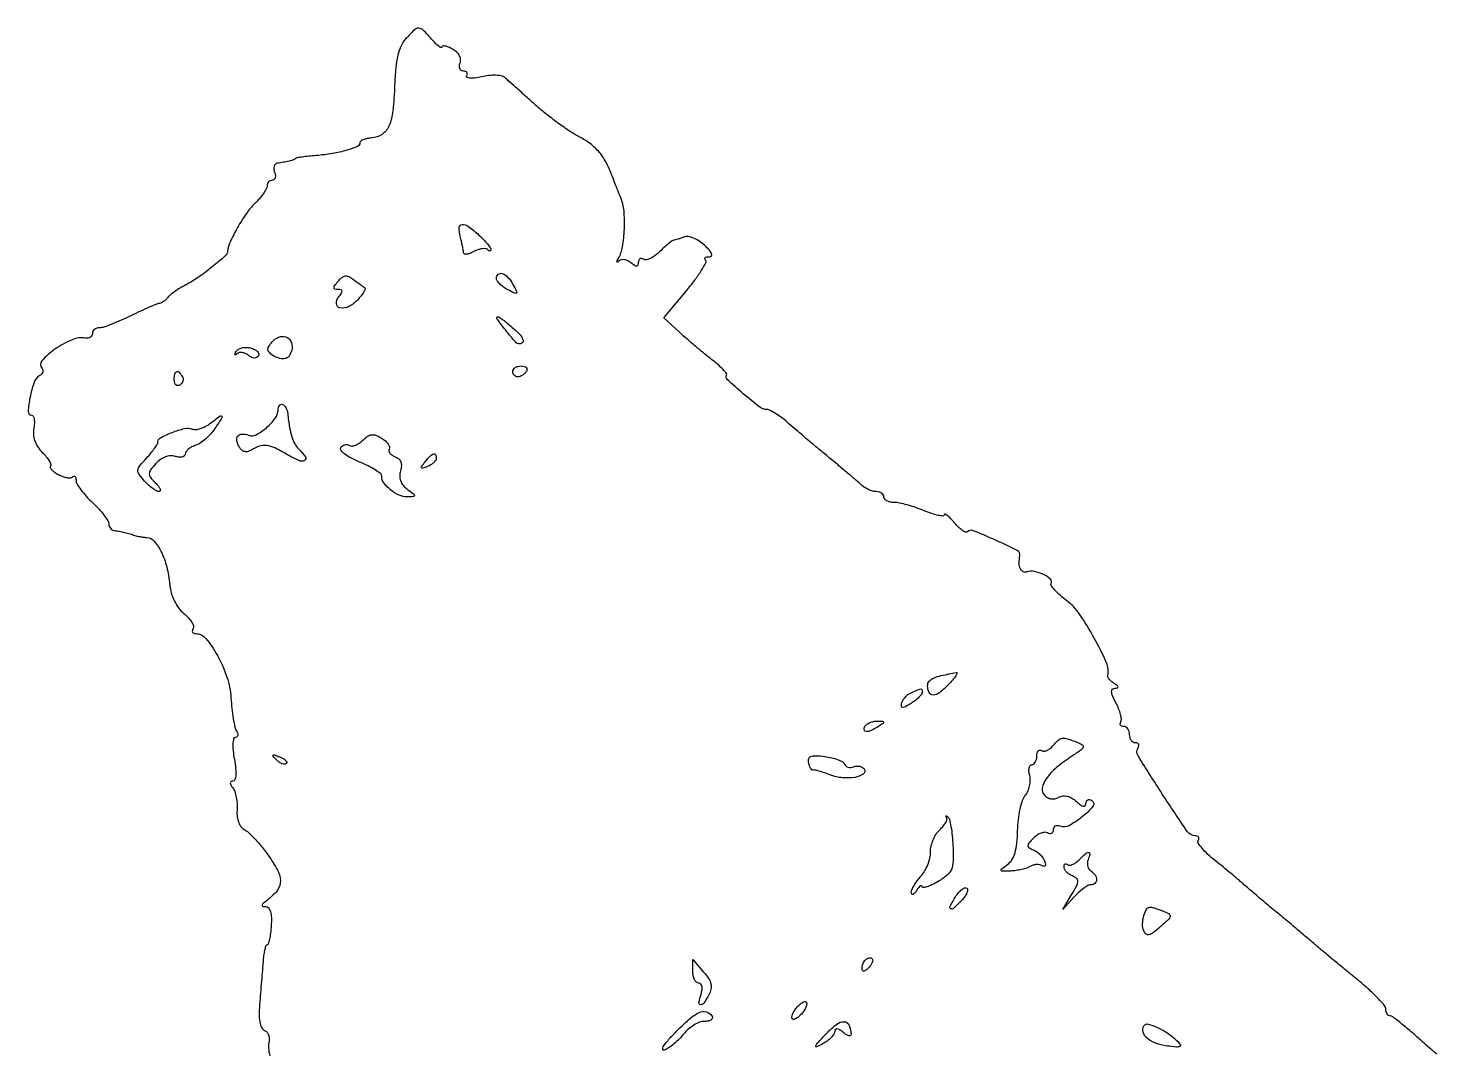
# Model space of a CAD drawing. Extents: x 0 to 363, y 0 to 441.
# Drawn here: x 0.2 to 258.3, y 253.6 to 440.8 of the extents above; entities that cross this region are included whole.
import ezdxf

# ---------------------------------------------------------------- set-up
doc = ezdxf.new("R2010")
doc.units = 0

msp = doc.modelspace()

# ---------------------------------------------------------------- linework, layer by layer
msp.add_lwpolyline([(258.270702, 253.008054, -0.013257), (256, 254.972581, 0.006295), (253.838054, 256.896293, 0.009386), (251.895312, 258.518717, 0.005005), (250.227814, 259.831709, 0.164373), (249.75, 259.995997, -0.159909), (249.46005, 260.092879, -0.09129), (249.206049, 260.366012, -0.07454), (249.025764, 260.771639, -0.057716), (248.951445, 261.25, 0.172004), (248.671128, 261.952844, 0.013491), (247.279976, 263.454687, 0.017127), (245.468024, 265.18519, 0.01223), (243.329521, 267, -0.001001), (241.112784, 268.797158, -0.001249), (239.061956, 270.475163, -0.001008), (237.34683, 271.89147, -0.009635), (236.628076, 272.511194, 0.007019), (235.899728, 273.145865, 0.000647), (234.070877, 274.690812, 0.000835), (231.884398, 276.526794, 0.000654), (229.506825, 278.511194, -0.000917), (227.13274, 280.494798, -0.001178), (224.956911, 282.328288, -0.0009), (223.139284, 283.8729, -0.010202), (222.433707, 284.5, 0.011923), (221.8015, 285.058006, 0.002171), (220.601171, 286.05871, 0.002335), (219.185321, 287.217625, 0.002117), (217.711801, 288.401992, -0.019986), (216.354111, 289.57551, -0.031122), (215.293618, 290.700626, -0.031948), (214.596981, 291.656602, -0.287403), (214.593936, 292.151992, 0.105325), (214.709576, 292.475096, 0.180271), (214.647063, 292.750898, 0.164141), (214.411465, 292.935951, 0.085314), (214.038828, 293, -0.247932), (212.563651, 293.779397, -0.005614), (208.001673, 300.630657, -0.00526), (203.570638, 307.609615, -0.284512), (203.569434, 309.112347, 0.096568), (203.697275, 309.450919, 0.174321), (203.645797, 309.739252, 0.171296), (203.421209, 309.932154, 0.092852), (203.059017, 310, -0.140337), (202.655173, 310.115626, -0.099915), (202.311086, 310.440625, -0.085131), (202.079345, 310.926682, -0.06887), (202, 311.5, 0.06887), (201.920655, 312.073318, 0.085131), (201.688914, 312.559375, 0.099915), (201.344827, 312.884374, 0.140337), (200.940983, 313, -0.083929), (200.574673, 313.061925, -0.162667), (200.34223, 313.241374, -0.181316), (200.279045, 313.508687, -0.107145), (200.389805, 313.8217, 0.167523), (200.499312, 314.307726, 0.034119), (200.340295, 315.188777, 0.03247), (200.002873, 316.236041, 0.025498), (199.508125, 317.3217, -0.017326), (198.893298, 318.614462, -0.084099), (198.699787, 319.400176, -0.221046), (198.86213, 319.82963, -0.192689), (199.309303, 320.015313, 0.051796), (199.771054, 320.069286, 0.398631), (199.881889, 320.234006, 0.191328), (199.73007, 320.48474, 0.020827), (199.16459, 320.877116, -0.038912), (198.665826, 321.2506, -0.048647), (198.270513, 321.672354, -0.056605), (198.025814, 322.078048, -0.169915), (197.996182, 322.395621, 0.168204), (197.794325, 324.63965, 0.020005), (195.530612, 329.174368, 0.024056), (192.828102, 333.571299, 0.081535), (190.510834, 336, -0.018515), (189.271488, 337.008765, -0.029233), (188.296006, 337.971199, -0.028919), (187.639721, 338.789677, -0.300879), (187.625972, 339.199827, 0.365126), (187.510298, 339.969586, 0.069471), (186.232433, 340.811834, 0.059977), (184.561471, 341.37341, 0.13804), (183.25, 341.281539, -0.197734), (182.53593, 341.314515, -0.18015), (182.016412, 341.842053, -0.102737), (181.787647, 342.882116, -0.044738), (181.897914, 344.299005, 0.329491), (181.434651, 345.212142, 0.010365), (177.435958, 347.1142, 0.010611), (173.363721, 348.845732, 0.300107), (172.292749, 348.626082, -0.30664), (171.962751, 348.562507, -0.051391), (171.369384, 348.892424, -0.041225), (170.654464, 349.485532, -0.025082), (169.909127, 350.292525, 0.016842), (169.198697, 351.08761, 0.037975), (168.598026, 351.6273, 0.078715), (168.19617, 351.846289, 0.50454), (168.033269, 351.73658, -0.418087), (167.804902, 351.530044, -0.036419), (166.945774, 351.641982, -0.031122), (165.769666, 351.960642, -0.017242), (164.377876, 352.48658, 0.016317), (162.853351, 353.0659, 0.0155), (161.268125, 353.555433, 0.015659), (159.840664, 353.900533, 0.051518), (158.877876, 354, -0.051281), (158.159344, 354.073888, -0.071214), (157.551626, 354.29375, -0.09127), (157.143105, 354.618307, -0.181299), (157, 355, 0.141492), (156.889883, 355.381339, 0.099788), (156.580357, 355.70625, 0.084734), (156.117465, 355.925111, 0.068255), (155.571429, 356, -0.069576), (154.928548, 356.089893, -0.037164), (154.173936, 356.367188, -0.036141), (153.431469, 356.77154, -0.046578), (152.820086, 357.25, 0.011509), (152.044264, 357.950052, 0.00207), (150.564399, 359.214204, 0.002232), (148.817972, 360.680261, 0.002017), (146.998658, 362.181333, -0.002151), (145.063578, 363.778795, -0.001663), (142.967979, 365.535821, -0.001681), (141.022153, 367.189558, -0.004036), (139.594461, 368.431333, 0.016898), (138.401798, 369.415972, 0.020673), (137.220926, 370.250146, 0.019646), (136.188311, 370.861269, 0.120707), (135.594461, 371.015973, -0.161884), (134.244428, 371.486822, -0.012643), (131.240724, 373.924986, -0.009244), (128.293049, 376.539752, -0.365415), (128.191384, 377.342295, 0.327728), (128.174039, 377.637347, 0.01854), (127.528094, 378.360313, 0.022573), (126.627719, 379.215031, 0.014007), (125.5, 380.138671, -0.006912), (124.140523, 381.220272, -0.003925), (122.524019, 382.564594, -0.003918), (120.916497, 383.944674, -0.006453), (119.581768, 385.139526), (116.663535, 387.820569), (120.8065, 392.768886, 0.01314), (122.34839, 394.712034, 0.021218), (123.544058, 396.452045, 0.016587), (124.377554, 397.886227, 0.331024), (124.308066, 398.358601, -0.152716), (124.181119, 398.601075, -0.260143), (124.253176, 398.811589, -0.137535), (124.545018, 398.955692, -0.046357), (125.021895, 399, 0.230795), (125.383505, 399.176307, 0.272609), (125.432597, 399.548283, 0.084278), (125.020621, 400.192119, 0.02085), (124.13684, 401.087141, 0.042402), (123.171815, 401.844285, 0.047269), (122.126124, 402.396748, 0.052955), (121.156341, 402.681681, 0.137447), (120.437781, 402.614498, -0.008692), (119.84339, 402.398186, -0.009733), (119.263729, 402.211114, -0.009117), (118.765126, 402.070716, -0.050146), (118.489502, 402.027356, 0.14727), (118.2036, 401.923555, 0.011086), (117.545577, 401.409822, 0.014555), (116.779258, 400.745592, 0.010534), (115.963525, 399.963525, -0.036039), (115.11318, 399.22766, -0.048417), (114.24223, 398.700191, -0.057736), (113.47572, 398.435549, -0.195088), (112.963525, 398.522542, 0.100174), (112.596178, 398.658258, 0.176964), (112.283036, 398.596054, 0.168344), (112.073266, 398.342327, 0.089559), (112, 397.936572, -0.074347), (111.925744, 397.439946, -0.3158), (111.701704, 397.265285, -0.163387), (111.316551, 397.373338, -0.023829), (110.657991, 397.868879, 0.059816), (110.083858, 398.239506, 0.070874), (109.469816, 398.437715, 0.083091), (108.911524, 398.440463, 0.144798), (108.497665, 398.241324, -0.034209), (108.218613, 398.021294, -0.476303), (108.111441, 398.053245, -0.212703), (108.116246, 398.230409, -0.018224), (108.331982, 398.642062, 0.087256), (109.116593, 400.824704, 0.032428), (109.463568, 404.079937, 0.032637), (109.384417, 407.391698, 0.076333), (108.793325, 409.791342, -0.001167), (108.349952, 410.865218, -0.001517), (107.949044, 411.851207, -0.001131), (107.617412, 412.679364, -0.013806), (107.5, 413, 0.031708), (106.37506, 415.761782, 0.054116), (105.056924, 417.872078, 0.05906), (103.407808, 419.524369, 0.046928), (101.290293, 420.895384, -0.025618), (99.52014, 421.93738, -0.01136), (97.291524, 423.481687, -0.01121), (95.000155, 425.227627, -0.014848), (93, 426.923402, 0.000431), (91.204371, 428.537016, 0.000535), (89.530928, 430.034993, 0.000436), (88.123095, 431.290297, 0.00404), (87.509543, 431.827595, 0.135836), (86.913893, 432.108842, 0.03574), (85.854613, 432.21477, 0.033573), (84.584376, 432.16533, 0.028959), (83.266594, 431.947359, -0.019774), (82.019478, 431.717479, -0.05048), (81.102248, 431.679056, -0.122847), (80.633233, 431.825929, -0.415863), (80.566069, 432.106901, 0.109043), (80.684991, 432.447037, 0.18234), (80.61338, 432.737652, 0.161139), (80.356057, 432.932844, 0.082541), (79.952028, 433, -0.146822), (79.554671, 433.119252, -0.152619), (79.295901, 433.436144, -0.117899), (79.224632, 433.916942, -0.069826), (79.355773, 434.484746, 0.121376), (79.43969, 435.153458, 0.096726), (79.217504, 435.848071, 0.082942), (78.707468, 436.494578, 0.061565), (77.962762, 437.019929, 0.025927), (77.209527, 437.374127, 0.051346), (76.576561, 437.559644, 0.087793), (76.15258, 437.562768, 0.365886), (76, 437.382174, -0.541054), (75.854837, 437.287296, -0.063132), (75.451482, 437.528584, -0.032927), (74.850221, 438.067771, -0.014875), (74.132705, 438.84699, 0.017172), (72.599552, 440.496716, 0.194338), (71.795592, 440.84021, 0.198343), (70.987449, 440.525164, 0.01798), (69.44589, 438.940209, 0.075106), (68.570063, 437.619698, 0.048735), (67.960897, 435.888297, 0.0363), (67.570599, 433.591806, 0.01569), (67.370839, 430.494257, -0.017658), (67.042336, 425.694492, -0.075601), (66.321999, 422.926174, -0.141447), (65.077206, 421.407172, -0.132791), (63.18319, 420.738846, 0.028862), (62.346857, 420.627044, 0.043705), (61.641312, 420.425722, 0.053076), (61.146059, 420.173301, 0.253581), (61, 419.903827, -0.299007), (60.543549, 419.20879, -0.029896), (58.581567, 418.49519, -0.030719), (55.978289, 417.892111, -0.021741), (53, 417.524673, 0.006048), (51.640702, 417.400124, 0.008996), (50.454688, 417.255358, 0.004769), (49.462787, 417.106471, 0.157145), (49.25, 416.998311, -0.1149), (48.874094, 416.766177, -0.017479), (48.023139, 416.512741, -0.019041), (46.990688, 416.285733, -0.016479), (45.893011, 416.125, 0.154376), (45.51785, 415.958014, 0.133189), (45.280284, 415.596094, 0.103739), (45.223964, 415.082898, 0.067346), (45.361626, 414.5, -0.055937), (45.511135, 413.925634, -0.100118), (45.483616, 413.440625, -0.147206), (45.289193, 413.122486, -0.184534), (44.968615, 413, 0.107355), (44.599061, 412.919728, 0.099537), (44.284531, 412.692224, 0.095786), (44.073653, 412.35224, 0.091301), (44, 411.952251, -0.127491), (43.859577, 411.410485, -0.026115), (43.330383, 410.565367, -0.025927), (42.593105, 409.622242, -0.021827), (41.720454, 408.702251, 0.049746), (40.222299, 406.935206, 0.021702), (38.585992, 404.327733, 0.020137), (37.223717, 401.690236, 0.087934), (36.772127, 400, -0.194243), (36.336009, 399.140095, -0.010319), (33.93482, 397.129533, -0.017171), (31.328362, 395.180344, -0.033208), (29.098241, 393.839355, 0.017304), (28.051232, 393.254259, 0.01762), (27.053635, 392.601469, 0.017688), (26.228949, 391.974481, 0.066695), (25.786475, 391.501594, -0.044597), (25.455327, 391.114866, -0.040837), (25.05152, 390.780293, -0.043325), (24.639069, 390.542119, -0.094501), (24.286475, 390.452596, 0.081304), (23.784858, 390.339133, 0.005492), (22.427415, 389.772104, 0.007768), (20.819332, 389.049717, 0.00574), (19.062171, 388.202596, -0.010776), (17.266872, 387.359268, -0.012946), (15.542504, 386.647013, -0.011669), (14.069729, 386.121922, -0.079956), (13.312171, 386, 0.078047), (12.810906, 385.921276, 0.090354), (12.38545, 385.693373, 0.100781), (12.101022, 385.354259, 0.124902), (12, 384.956163, -0.125612), (11.902507, 384.574213, -0.120078), (11.632812, 384.278161, -0.106541), (11.227378, 384.115914, -0.082247), (10.75, 384.113883, 0.142715), (8.278893, 383.806773, 0.050591), (5.135053, 382.05543, 0.056199), (2.747238, 379.954255, 0.400075), (2.781257, 378.552076, -0.15667), (2.939847, 378.243384, -0.129462), (2.905075, 377.873454, -0.100689), (2.671986, 377.494904, -0.066248), (2.274802, 377.169837, 0.172119), (1.303748, 375.95995, 0.03473), (0.567556, 373.25782, 0.034602), (0.233589, 370.650265, 0.431366), (0.847066, 370, -0.275132), (1.147667, 369.821043, -0.08148), (1.330563, 369.294374, -0.0566), (1.376052, 368.518448, -0.033604), (1.26346, 367.597868, 0.067471), (1.2009, 366.443606, 0.064589), (1.444986, 365.296128, 0.061182), (1.991227, 364.19583, 0.05064), (2.818798, 363.181202, -0.023535), (3.554482, 362.372796, -0.037577), (4.094009, 361.610882, -0.04366), (4.399203, 360.985119, -0.29621), (4.33102, 360.664354, 0.316261), (4.283941, 360.394593, 0.078531), (4.550297, 360.002381, 0.052339), (5.069678, 359.553329, 0.02924), (5.782871, 359.116204, 0.036179), (6.577309, 358.762316, 0.046995), (7.348497, 358.56308, 0.05496), (7.990275, 358.531549, 0.183179), (8.368517, 358.70185, -0.139365), (8.607649, 358.835125, -0.260374), (8.814502, 358.776107, -0.147625), (8.956212, 358.510617, -0.04933), (9, 358.067876, 0.134563), (9.180947, 357.407701, 0.025106), (9.88125, 356.350937, 0.025272), (10.851461, 355.165722, 0.020734), (12, 354, -0.018062), (13.148707, 352.846499, -0.022916), (14.11875, 351.698022, -0.021819), (14.828188, 350.687098, -0.143035), (15, 350.09879, 0.087446), (15.075626, 349.669678, 0.08425), (15.29375, 349.286051, 0.087221), (15.618215, 349.006208, 0.103703), (16, 348.875, -0.015909), (16.920785, 348.730021, -0.012037), (17.921136, 348.514652, -0.012122), (18.898815, 348.254181, -0.017389), (19.75, 347.972686, 0.03496), (20.138611, 347.85914, 0.011887), (20.716603, 347.747617, 0.011754), (21.362917, 347.654344, 0.013264), (21.987374, 347.595916, -0.202305), (23.341064, 346.915104, -0.063334), (24.609993, 344.974437, -0.051757), (25.614027, 342.216722, -0.037748), (26.167131, 339, 0.044774), (26.458267, 337.438312, 0.044752), (27.022796, 335.953131, 0.04685), (27.809117, 334.659947, 0.062601), (28.759528, 333.669925, -0.034902), (29.583112, 332.901836, -0.049833), (30.18831, 332.107207, -0.061525), (30.510561, 331.401596, -0.218137), (30.450511, 330.919925, 0.086334), (30.30964, 330.56859, 0.165193), (30.345113, 330.270228, 0.17949), (30.550116, 330.07151, 0.104031), (30.890092, 330, -0.224131), (32.782658, 329.106763, -0.045961), (34.91672, 325.967173, -0.045871), (36.645737, 322.026339, -0.064832), (37.377365, 318.268617, 0.011798), (37.549088, 316.286166, 0.014084), (37.807406, 314.428461, 0.012874), (38.107567, 312.885033, 0.084135), (38.40357, 312.156027, -0.058498), (38.610348, 311.71303, -0.1256), (38.636517, 311.339583, -0.191063), (38.484538, 311.095824, -0.16028), (38.193291, 311, 0.343274), (37.869562, 310.748056, 0.049999), (37.737929, 309.866363, 0.037872), (37.772997, 308.587886, 0.019436), (38, 307, -0.018422), (38.241347, 305.335878, -0.042846), (38.268478, 304.076919, -0.066145), (38.106054, 303.259675, -0.321019), (37.743281, 303, 0.128159), (37.396821, 302.909713, 0.266904), (37.258255, 302.678179, 0.135714), (37.357354, 302.293503, 0.034032), (37.721223, 301.75, -0.084867), (38.079516, 301.076101, -0.032568), (38.347227, 300.04582, -0.031098), (38.497781, 298.866084, -0.033314), (38.495632, 297.703855, 0.047393), (38.527776, 296.480144, 0.065139), (38.800894, 295.415281, 0.07513), (39.293968, 294.575941, 0.0999), (39.974543, 294.013624, -0.06947), (40.797262, 293.413626, -0.016526), (41.979046, 292.192233, -0.016681), (43.255042, 290.685009, -0.015785), (44.452411, 289.06867, -0.036826), (46.081735, 286.303062, -0.144232), (46.417877, 284.371335, -0.159277), (45.641337, 282.67859, -0.047827), (43.5, 280.765313, 0.047616), (43.152312, 280.454918, 0.273498), (43.102222, 280.223221, 0.26906), (43.281364, 280.064799, 0.046576), (43.7494, 280.015313, -0.221029), (44.26216, 279.769315, -0.103143), (44.612185, 279.101643, -0.062058), (44.780915, 278.009935, -0.025146), (44.7494, 276.502005, -0.013405), (44.617573, 275.160934, -0.021686), (44.425746, 274.030957, -0.017258), (44.207056, 273.160117, -0.333125), (43.99782, 273.002005, 0.312317), (43.790298, 272.85714, 0.02567), (43.581431, 272.192776, 0.027204), (43.402342, 271.304185, 0.017057), (43.285514, 270.25, -0.000957), (43.177046, 268.86532, -0.000341), (43.017046, 266.888744, -0.000339), (42.838544, 264.720266, -0.0004), (42.666651, 262.66913, 0.016857), (42.555413, 260.476879, 0.044006), (42.667213, 258.904166, 0.067028), (42.982116, 257.859513, 0.196926), (43.518449, 257.354547, -0.129176), (43.96412, 257.034128, -0.088634), (44.271698, 256.489026, -0.078491), (44.396308, 255.805243, -0.069957), (44.312591, 255.087348, 0.092825), (44.245795, 254.143576, 0.026122), (44.491784, 252.681568, 0.025379)], format="xyb")
for points in [[(82.811439, 402.961045, -0.014239), (83.649648, 402.134321, -0.019147), (84.35711, 401.336643, -0.016512), (84.887405, 400.645152, -0.156561), (85, 400.294378, -0.140336), (84.947098, 400.109607, -0.260426), (84.814502, 400.036555, -0.146843), (84.611308, 400.09887, -0.049095), (84.368517, 400.29815, 0.178012), (83.995124, 400.470782, 0.056832), (83.373655, 400.450384, 0.048477), (82.630162, 400.26589, 0.03784), (81.868517, 399.929632, -0.031571), (81.150598, 399.601876, -0.062962), (80.544866, 399.45403, -0.11203), (80.143592, 399.498141, -0.31504), (79.986345, 399.714816, 0.038194), (79.94505, 400.154063, 0.007586), (79.799577, 400.93029, 0.00799), (79.601549, 401.831007, 0.007361), (79.369714, 402.75, -0.072394), (79.183084, 404.333714, -0.388531), (79.735466, 404.905208, -0.177835), (80.904635, 404.555361, -0.026828)], [(61.910536, 393.289098, -0.364255), (61.972485, 393.072745, -0.031385), (61.685095, 392.524092, -0.029919), (61.20976, 391.836819, -0.017667), (60.56658, 391.07357, -0.095171), (58.995284, 389.890277, -0.153947), (57.35464, 389.64199, -0.353701), (56.68844, 390.378138, -0.189301), (57.096921, 391.616783, 0.022257), (57.62406, 392.312771, 0.170027), (57.730682, 392.702757, 0.320313), (57.544321, 392.92859, 0.065316), (57, 393, -0.065222), (56.437646, 393.073669, -0.3417), (56.260563, 393.305763, -0.155646), (56.394846, 393.717052, -0.017084), (57.010234, 394.512331, -0.046335), (57.724558, 395.226755, -0.149772), (58.336986, 395.482463, -0.145333), (58.999158, 395.354804, -0.042739), (59.882679, 394.795299, 0.001261), (60.532008, 394.304308, 0.001514), (61.145507, 393.84574, 0.001295), (61.664578, 393.46228, 0.010095)], [(89.04051, 393.924306, -0.00801), (89.69987, 392.64337, -0.321639), (89.651388, 392.348612, -0.321639), (89.35663, 392.30013, -0.00801), (88.075694, 392.95949, -0.033475), (87.281261, 393.455705, -0.040059), (86.609735, 394.027462, -0.044311), (86.1402, 394.588509, -0.153251), (86, 395.035184, -0.218735), (86.346016, 395.788288, -0.271306), (87.091995, 395.923698, -0.122276), (88.125492, 395.226258, -0.060679)], [(88.84699, 386.132705, -0.02311), (90.212416, 384.833212, -0.084973), (90.877782, 383.848832, -0.282343), (90.806555, 383.284335, -0.238577), (90.25, 383.031425, -0.206272), (89.48612, 383.399209, -0.010901), (87.717115, 385.527601, -0.011757), (86.116618, 387.641136, -0.611529), (86.300305, 388, -0.151276), (86.542907, 387.924881, -0.008032), (87.210785, 387.451482, -0.012024), (87.993527, 386.848088, -0.008419)], [(42.399725, 380.837752, -0.135567), (42.073569, 380.535286, -0.13469), (41.637563, 380.44214, -0.103024), (41.120522, 380.581137, -0.056254), (40.568963, 380.942766, 0.064137), (40.028809, 381.284906, 0.073475), (39.443664, 381.459419, 0.084493), (38.905028, 381.445717, 0.136349), (38.497665, 381.241324, -0.035479), (38.220177, 381.023667, -0.484039), (38.113993, 381.057374, -0.205112), (38.121779, 381.239232, -0.018049), (38.340671, 381.65612, -0.132031), (38.741487, 382.059561, -0.072723), (39.391632, 382.319935, -0.064208), (40.180397, 382.405051, -0.058826), (40.989749, 382.29243, -0.050126), (41.708832, 382.025088, -0.086436), (42.223879, 381.650696, -0.128537), (42.458749, 381.234838, -0.205842)], [(48.563995, 382.235069, -0.089174), (48.159988, 381.030498, -0.180652), (47.413623, 380.386552, -0.161948), (46.36208, 380.351515, -0.069085), (45.064302, 380.940041, -0.05178), (44.386282, 381.474087, -0.183862), (44.156379, 381.966903, -0.157275), (44.29592, 382.539201, -0.035408), (44.887415, 383.364344, -0.120669), (46.104846, 384.266799, -0.175707), (47.426589, 384.332751, -0.203888), (48.349237, 383.55519, -0.154715)], [(28.457295, 377.069098, -0.108373), (28.598899, 376.665803, -0.099685), (28.565079, 376.22714, -0.095498), (28.360589, 375.820631, -0.090427), (28.016312, 375.510081, -0.136093), (27.63036, 375.397824, -0.190788), (27.298542, 375.524436, -0.140899), (27.074611, 375.890269, -0.067432), (27, 376.440983, -0.039415), (27.085158, 377.519563, -0.25701), (27.407182, 377.933879, -0.315493), (27.86686, 377.838655, -0.050477)], [(91.5, 378, -0.06081), (91.193797, 377.617485, -0.051032), (90.7871, 377.29375, -0.053229), (90.346558, 377.073302, -0.089642), (89.940983, 377, -0.105429), (89.581949, 377.076556, -0.099231), (89.276414, 377.29375, -0.096318), (89.071618, 377.618268, -0.092995), (89, 378, -0.153634), (89.120018, 378.381379, -0.097988), (89.457961, 378.70625, -0.080552), (89.962904, 378.925455, -0.062283), (90.559017, 379, -0.066118), (91.110654, 378.926733, -0.138808), (91.478525, 378.70625, -0.191142), (91.607943, 378.379648, -0.139169)], [(47.772082, 370.25, 0.012157), (48.121481, 367.711894, 0.036137), (48.527336, 366.004368, 0.052401), (49.063694, 364.771341, 0.0677), (49.810123, 363.789877, -0.043718), (51.017121, 362.351101, -0.455958), (50.852074, 361.690851, -0.227317), (49.830766, 361.667145, -0.026644), (47.75, 362.74277, 0.019101), (45.42084, 363.991657, 0.081197), (43.912414, 364.444993, 0.115237), (42.617985, 364.315702, 0.059), (41.138197, 363.606572, -0.077408), (40.510816, 363.33372, -0.117188), (39.918272, 363.320438, -0.11958), (39.39152, 363.574195, -0.082753), (38.95418, 364.074139, -0.083242), (38.470898, 365.258352, -0.215403), (38.652633, 366.141482, -0.236039), (39.410677, 366.53606, -0.095979), (40.588007, 366.327855, 0.215907), (41.976422, 366.409698, 0.055946), (43.876188, 367.698112, 0.055663), (45.491571, 369.425631, 0.161547), (46, 370.958187, -0.145043), (46.245095, 371.785316, -0.357915), (46.80747, 371.96374, -0.186847), (47.448262, 371.367228, -0.085015)], [(34.433593, 367.538994, -0.037482), (33.675826, 366.552412, -0.031143), (32.733535, 365.622784, -0.032245), (31.757972, 364.878229, -0.07014), (30.91054, 364.471607, 0.044558), (30.179552, 364.165657, 0.053472), (29.561221, 363.749599, 0.062268), (29.137481, 363.29227, 0.157001), (29, 362.865225, -0.212445), (28.851904, 362.532404, -0.12792), (28.461786, 362.329797, -0.084703), (27.869597, 362.296871, -0.048506), (27.167781, 362.446748, 0.093147), (26.298977, 362.552895, 0.072752), (25.367374, 362.354883, 0.065897), (24.448909, 361.869361, 0.05439), (23.620355, 361.132991, 0.022704), (22.661492, 359.971594, 0.155576), (22.420028, 359.280398, 0.174649), (22.637892, 358.619428, 0.030307), (23.524003, 357.618854, -0.026777), (24.083221, 356.996303, -0.067336), (24.398114, 356.475538, -0.170641), (24.42146, 356.14891, -0.338097), (24.226416, 356, -0.128895), (23.761378, 356.121907, -0.028746), (23.064294, 356.568942, -0.028021), (22.295478, 357.195415, -0.023873), (21.557174, 357.936823, -0.027115), (20.558868, 359.167946, -0.179211), (20.349229, 359.918206, -0.150547), (20.66048, 360.695143, -0.017537), (21.902187, 362.125385, 0.013349), (22.705608, 363.035288, 0.017707), (23.383767, 363.906884, 0.015145), (23.892412, 364.657553, 0.142258), (24, 365.028046, -0.275982), (24.503934, 365.87149, -0.031195), (26.611823, 366.841558, -0.034351), (28.882324, 367.544567, -0.150623), (30.266844, 367.451097, 0.117609), (30.901916, 367.366606, 0.04859), (31.757362, 367.539106, 0.044512), (32.679, 367.912628, 0.043352), (33.528694, 368.446131, -0.003301), (35.398478, 369.84034, -0.370917), (35.684587, 369.818479, -0.351342), (35.716584, 369.524524, -0.003181)], [(66.371935, 363.792786, 0.190168), (66.308098, 363.437393, 0.115288), (66.487726, 363.043317, 0.083598), (66.893347, 362.667903, 0.053432), (67.466419, 362.374513, -0.089708), (68.112629, 361.982445, -0.121653), (68.499052, 361.42291, -0.107885), (68.607196, 360.694274, -0.060006), (68.439105, 359.808137, 0.07636), (68.293966, 358.878699, 0.088179), (68.448508, 357.996511, 0.083344), (68.909105, 357.183843, 0.06018), (69.659304, 356.458365, -0.005305), (70.85235, 355.534264, -0.225625), (70.990687, 355.253161, -0.400361), (70.827099, 355.076902, -0.010894), (69.678571, 355.031803, -0.111275), (68.185221, 355.341023, -0.063787), (66.612636, 356.312162, -0.065708), (65.398501, 357.592286, -0.158231), (65, 358.819992, 0.228073), (64.776139, 359.285231, 0.026533), (63.809922, 359.976178, 0.027636), (62.500644, 360.712806, 0.019156), (60.948672, 361.403861, -0.025252), (59.440281, 362.097658, -0.042896), (58.269671, 362.843594, -0.056183), (57.552473, 363.532563, -0.322202), (57.51777, 364.028752, -0.092377), (57.826024, 364.367839, -0.096128), (58.231652, 364.567341, -0.099346), (58.671153, 364.597002, -0.106125), (59.076769, 364.452554, 0.163976), (59.548681, 364.342798, 0.068427), (60.192456, 364.4957, 0.057529), (60.897655, 364.867111, 0.04646), (61.556856, 365.413999, -0.045858), (62.423908, 366.135086, -0.124743), (63.167525, 366.40981, -0.12283), (63.959454, 366.299219, -0.043793), (64.984502, 365.777606, -0.040734), (65.670119, 365.267484, -0.05998), (66.17009, 364.708678, -0.078702), (66.423217, 364.188638, -0.215622)], [(75, 362.106989, -0.148172), (74.882557, 361.719384, -0.058677), (74.517826, 361.291272, -0.05126), (73.986565, 360.891147, -0.0442), (73.358556, 360.584097, -0.012731), (72.458284, 360.264678, -0.389672), (72.258808, 360.355597, -0.27071), (72.292701, 360.617386, -0.008807), (72.981001, 361.477108, -0.017238), (73.946872, 362.562498, -0.127361), (74.530548, 362.925, -0.389178), (74.870501, 362.765008, -0.097466)], [(168.785276, 320.631821, -0.034846), (167.175516, 319.1809, -0.157866), (166.003983, 318.752278, -0.306282), (165.272967, 319.207366, -0.105273), (165, 320.489466, -0.174412), (165.278127, 321.262541, -0.114972), (166.037268, 321.841032, -0.052607), (167.513, 322.325336, -0.010069), (170.285276, 322.863818, -0.573804), (170.401214, 322.726349, -0.062703), (170.168577, 322.264344, -0.030566), (169.609038, 321.532611, -0.013412)], [(164, 319.240547, -0.163899), (163.874561, 318.868156, -0.033463), (163.411452, 318.336629, -0.03197), (162.763501, 317.764587, -0.025278), (161.996433, 317.229845, -0.012887), (160.936784, 316.605451, -0.12873), (160.44239, 316.478869, -0.379385), (160.222876, 316.675562, -0.078521), (160.246433, 317.239298, -0.085832), (160.452773, 317.77172, -0.048509), (160.86614, 318.329335, -0.046567), (161.407359, 318.826372, -0.056143), (162, 319.179715, -0.003555), (163.374247, 319.790705, -0.095498), (163.762316, 319.87782, -0.359871), (163.945472, 319.735533, -0.054915)], [(156, 313, -0.03301), (154.680839, 312.266028, -0.110887), (153.722292, 312.050802, -0.372932), (153.366526, 312.359022, -0.175918), (153.5, 313, -0.101161), (153.859627, 313.382022, -0.052761), (154.433213, 313.701752, -0.049393), (155.116349, 313.916365, -0.053738), (155.809017, 313.984687, -0.012098), (156.761472, 313.953006, -0.343021), (156.935744, 313.800669, -0.295079), (156.842749, 313.569384, -0.010223)], [(192.371176, 310.124123, -0.044297), (193.336892, 309.64209, -0.35924), (193.485617, 309.207223, -0.149262), (193.068004, 308.665309, -0.009463), (191.390313, 307.520087, 0.029903), (188.573915, 305.423911, 0.064562), (186.750933, 303.436357, 0.104683), (186.018355, 301.72603, 0.239384), (186.387459, 300.412039, 0.083534), (186.945402, 299.978708, 0.087394), (187.605871, 299.760334, 0.085806), (188.311435, 299.778838, 0.076925), (188.999373, 300.030704, -0.096839), (189.748857, 300.27197, -0.086973), (190.564541, 300.226937, -0.075571), (191.411268, 299.889216, -0.051342), (192.249373, 299.274321, 0.023251), (193.033853, 298.628086, 0.108961), (193.563239, 298.388168, 0.294807), (193.869477, 298.505162, 0.159456), (194, 298.904029, -0.104108), (194.08617, 299.313396, -0.179537), (194.32559, 299.560194, -0.165131), (194.685074, 299.602802, -0.086273), (195.108392, 299.43301, -0.451798), (195.286427, 298.386602, -0.052859), (193.389792, 296.491455, -0.044773), (190.91304, 294.833488, -0.220163), (189.27754, 294.72374, 0.083245), (188.78961, 294.8228, 0.130925), (188.375277, 294.727456, 0.150341), (188.10073, 294.45313, 0.122445), (188, 294.047972, -0.096703), (187.922522, 293.651121, -0.174425), (187.703997, 293.40742, -0.171186), (187.376864, 293.356188, -0.092724), (186.992329, 293.504741, 0.157307), (186.491533, 293.6281, 0.070338), (185.820464, 293.484378, 0.059507), (185.091996, 293.114066, 0.049096), (184.418028, 292.560885, 0.017236), (183.562008, 291.64372, 0.172671), (183.373159, 291.163233, 0.272977), (183.574227, 290.795575, 0.042768), (184.34838, 290.419808, -0.062008), (184.963004, 290.091766, -0.042006), (185.571846, 289.580937, -0.042096), (186.08494, 288.977436, -0.0636), (186.411227, 288.370743, -0.040444), (186.569431, 287.831878, -0.166477), (186.527566, 287.499259, -0.319776), (186.324287, 287.389087, -0.108229), (185.988546, 287.507079, 0.094049), (185.521645, 287.686043, 0.05957), (184.938032, 287.720799, 0.057047), (184.332774, 287.61473, 0.066628), (183.800498, 287.376701, -0.057841), (183.176341, 287.084367, -0.022478), (182.257735, 286.822684, -0.021894), (181.227563, 286.625854, -0.02532), (180.232947, 286.531705, -0.006927), (178.76492, 286.487806, -0.288555), (178.506301, 286.644878, -0.355866), (178.566136, 286.911652, -0.00875), (179.637466, 287.724176, 0.097678), (180.44934, 288.605001, 0.064507), (181.013845, 289.865316, 0.047521), (181.358583, 291.589797, 0.021071), (181.49835, 293.908673, -0.023939), (181.629648, 295.897156, -0.025192), (181.949851, 297.82995, -0.025887), (182.394059, 299.458318, -0.093937), (182.911357, 300.393191, 0.069936), (183.379695, 301.151819, 0.048732), (183.692876, 302.109541, 0.048739), (183.814739, 303.109602, 0.070023), (183.711644, 303.994674, -0.040851), (183.576487, 304.763041, -0.070288), (183.607532, 305.410935, -0.106339), (183.789881, 305.8421, -0.244401), (184.09362, 306, 0.167978), (184.439406, 306.119542, 0.094904), (184.733751, 306.457961, 0.075659), (184.932761, 306.962676, 0.056198), (185, 307.559017, -0.057307), (185.064149, 308.11687, -0.123371), (185.260466, 308.499096, -0.190638), (185.550737, 308.648029, -0.164171), (185.886693, 308.570027, 0.165938), (186.317852, 308.471484, 0.078442), (186.875922, 308.620389, 0.064546), (187.470716, 308.981976, 0.050777), (188.009138, 309.51101, -0.035889), (188.949293, 310.491361, -0.14984), (189.681838, 310.833646, -0.112724), (190.595884, 310.755894, -0.016268)], [(47.526461, 306.193128, -0.20742), (47.220211, 306.072099, -0.082976), (46.768815, 306.162781, -0.063152), (46.246577, 306.441312, -0.043285), (45.733333, 306.875912, -0.011214), (45.106486, 307.536448, -0.400052), (45.111181, 307.729672, -0.286372), (45.336218, 307.78179, -0.008399), (46.293128, 307.435707, -0.036269), (46.940734, 307.133723, -0.070189), (47.395085, 306.789051, -0.120343), (47.59249, 306.461316, -0.278911)], [(149.800276, 306.099171, 0.138539), (150.029037, 305.762687, 0.105464), (150.424523, 305.552631, 0.089996), (150.928876, 305.502748, 0.071492), (151.463457, 305.624351, -0.07326), (152.017625, 305.74836, -0.075122), (152.579049, 305.705569, -0.081799), (153.061415, 305.507701, -0.116705), (153.387602, 305.181864, -0.400488), (153.19763, 304.282987, -0.109106), (151.716149, 303.685571, -0.066053), (149.397032, 303.606592, -0.06646), (147.142678, 304.135853, 0.009587), (146.09403, 304.5117, 0.012869), (145.129412, 304.809288, 0.010009), (144.320832, 305.018756, 0.119287), (144, 305.017478, -0.261379), (143.78575, 305.076746, -0.064849), (143.554115, 305.375155, -0.049662), (143.341545, 305.837046, -0.031611), (143.184222, 306.407995, -0.133898), (143.226524, 307.105865, -0.226845), (143.62707, 307.516555, -0.1011), (144.514192, 307.650854, -0.018657), (146.169891, 307.503811, -0.026254), (147.458074, 307.27155, -0.034587), (148.598163, 306.918846, -0.03702), (149.464919, 306.507424, -0.185035)], [(169.647337, 291.123657, -0.017504), (169.673956, 288.327734, -0.092804), (169.355426, 286.837407, -0.121524), (168.559289, 285.762522, -0.039487), (166.930044, 284.617747, -0.019515), (165.80447, 284.010802, -0.037877), (164.856202, 283.632276, -0.056176), (164.194163, 283.503686, -0.432084), (163.984687, 283.693464, 0.298051), (163.882193, 283.843821, 0.25713), (163.689119, 283.822455, 0.072665), (163.374737, 283.52446, 0.02334), (163, 283, -0.030259), (162.624621, 282.489711, -0.114764), (162.310881, 282.252423, -0.33921), (162.109975, 282.300536, -0.168379), (162.015313, 282.561439, -0.108547), (162.124923, 283.097147, -0.028535), (162.527921, 283.880532, -0.027592), (163.100982, 284.741341, -0.025202), (163.781863, 285.561439, 0.054801), (164.46186, 286.486643, 0.037207), (165.030945, 287.664923, 0.037441), (165.414329, 288.901187, 0.059723), (165.531863, 290, -0.059725), (165.646815, 291.074633, -0.041786), (166.01808, 292.236072, -0.04213), (166.570935, 293.305499, -0.065877), (167.231812, 294.101521, 0.0322), (167.85989, 294.762226, 0.047188), (168.313372, 295.423086, 0.058017), (168.547953, 295.991835, 0.232637), (168.481812, 296.351521, -0.023054), (168.329408, 296.577721, -0.45976), (168.352237, 296.647763, -0.251842), (168.45607, 296.637388, -0.015423), (168.717293, 296.449373, -0.172079), (169.009389, 295.998915, -0.015393), (169.286377, 294.657811, -0.018636), (169.513577, 292.992843, -0.013458)], [(194.400442, 288.601151, 0.078162), (194.27569, 288.017004, 0.076891), (194.33511, 287.419289, 0.081902), (194.564485, 286.900093, 0.109884), (194.931826, 286.542134, -0.102359), (195.698263, 285.817193, -0.155659), (195.9673, 284.948605, -0.216157), (195.655679, 284.276657, -0.179594), (194.910293, 284, 0.127767), (194.360613, 283.857207, 0.029556), (193.547607, 283.339063, 0.028645), (192.65453, 282.611267, 0.024606), (191.80159, 281.75), (189.782594, 279.5), (191.426151, 282.26801, 0.012705), (192.334311, 283.89, 0.113645), (192.541797, 284.6741, 0.238911), (192.300626, 285.190852, 0.074814), (191.534854, 285.624999, -0.055837), (190.947881, 285.929067, -0.057967), (190.450863, 286.352246, -0.064406), (190.112813, 286.824734, -0.123725), (190, 287.273655, -0.060075), (190.043778, 287.6367, -0.179953), (190.181845, 287.840208, -0.249853), (190.383426, 287.866339, -0.106558), (190.619048, 287.714286, 0.216372), (190.963399, 287.584976, 0.079048), (191.482887, 287.70372, 0.060112), (192.089031, 288.03688, 0.040711), (192.690476, 288.547619, -0.013988), (193.910605, 289.701325, -0.176333), (194.489396, 289.932751, -0.488428), (194.717047, 289.658824, -0.037796)], [(171.213525, 281.130192, -0.013565), (169.758643, 279.685148, -0.3464), (169.238052, 279.639244, -0.391442), (169.119963, 280.110347, -0.01441), (170.130863, 281.837938, -0.035623), (170.672768, 282.582013, -0.053874), (171.251646, 283.13494, -0.070282), (171.779612, 283.433388, -0.236185), (172.163677, 283.398842, -0.276496), (172.326826, 283.083702, -0.0839), (172.199462, 282.537812, -0.05752), (171.815011, 281.852977, -0.033817)], [(208.296366, 279.150365, -0.047425), (209.235546, 278.672434, -0.319323), (209.421924, 278.215274, -0.146505), (209.073698, 277.609901, -0.010539), (207.624685, 276.295361, -0.016309), (206.310538, 275.225938, -0.104339), (205.539073, 274.860345, -0.244752), (205.013356, 274.992035, -0.120295), (204.609704, 275.574711, -0.09929), (204.390218, 276.865142, -0.062451), (204.625931, 278.381664, -0.070015), (205.165629, 279.594306, -0.28786), (205.856989, 279.929715, -0.04186), (206.213822, 279.860146, -0.008256), (206.838798, 279.671788, -0.008697), (207.561471, 279.426971, -0.00798)], [(124.935934, 263.880292, -0.02375), (124.023136, 262.353665, -0.273421), (123.41883, 262.061288, -0.444042), (123.114088, 262.460625, -0.03086), (123.5, 264, 0.043987), (123.676008, 264.789261, 0.086344), (123.649865, 265.430242, 0.136392), (123.433385, 265.841894, 0.20676), (123.067388, 266, -0.19242), (122.65974, 266.162911, -0.087763), (122.313545, 266.632447, -0.067596), (122.078632, 267.329011, -0.047606), (122, 268.15301), (122, 270.306019), (123.971118, 268.033301, -0.032984), (124.884297, 266.828341, -0.088806), (125.306615, 265.844359, -0.110678), (125.313917, 264.909314, -0.0698)], [(154.183333, 268.783333, -0.034019), (153.693024, 268.355562, -0.131573), (153.322581, 268.204271, -0.290264), (153.093678, 268.31173, -0.142677), (153, 268.633333, -0.094783), (153.175276, 269.54964, -0.102202), (153.674729, 270.309147, -0.145728), (154.299565, 270.647242, -0.253202), (154.85, 270.483333, -0.212536), (154.959631, 270.197768, -0.080535), (154.867292, 269.770833, -0.061283), (154.5985, 269.274266, -0.041736)], [(125.5, 260, -0.193352), (125.565548, 259.621736, -0.184373), (125.352971, 259.29375, -0.108403), (124.849128, 259.071689, -0.049831), (124.131597, 259, 0.091719), (123.239104, 258.834895, 0.044526), (122.193293, 258.323446, 0.042141), (121.1668, 257.578045, 0.0473), (120.32258, 256.696839, -0.028652), (119.494726, 255.765658, -0.023781), (118.51475, 254.872233, -0.024433), (117.535701, 254.138984, -0.057702), (116.727633, 253.71964, -0.490944), (116.468728, 253.878142, -0.168269), (116.584031, 254.382594, -0.039792), (117.39256, 255.473841, -0.013616), (118.727633, 256.923025, -0.018047), (121.34423, 259.42516, -0.075264), (123.167408, 260.611082, -0.168035), (124.488462, 260.734961, -0.196928)], [(142, 260.5, -0.03334), (141.471351, 259.943099, -0.053484), (140.945593, 259.553366, -0.072676), (140.499669, 259.372183, -0.262339), (140.214999, 259.451668, -0.231506), (140.112155, 259.751526, -0.060418), (140.239343, 260.259616, -0.048615), (140.544393, 260.87051, -0.033123), (141, 261.5, -0.03334), (141.528649, 262.056901, -0.053484), (142.054407, 262.446634, -0.072676), (142.500331, 262.627817, -0.262339), (142.785001, 262.548332, -0.231506), (142.887845, 262.248474, -0.060418), (142.760657, 261.740384, -0.048615), (142.455607, 261.12949, -0.033123)], [(150.984687, 256.627555, -0.285958), (150.855355, 256.411551, -0.181978), (150.554877, 256.377077, -0.079486), (150.075459, 256.582277, -0.032426), (149.5, 257, 0.027929), (148.839235, 257.488771, 0.11965), (148.381148, 257.652293, 0.279249), (148.110909, 257.525096, 0.147621), (148, 257.157628, -0.149204), (147.847331, 256.657406, -0.045683), (147.342472, 256.037852, -0.041173), (146.618255, 255.411011, -0.034952), (145.761608, 254.872416, -0.020975), (144.673094, 254.347339, -0.659593), (144.512878, 254.499212, -0.097045), (144.852006, 255.055415, -0.003874), (146.474659, 256.801526, -0.039267), (148.352546, 258.501756, -0.175739), (149.743826, 258.946455, -0.295063), (150.640453, 258.31658, -0.09201)], [(210.756751, 255.386106, -0.053281), (211.28222, 254.73489, -0.452768), (211.191194, 254.415737, -0.133399), (210.585608, 254.30715, -0.00952), (208.869022, 254.491265, -0.055694), (206.76785, 254.999138, -0.09292), (205.206151, 255.922029, -0.141106), (204.475331, 257.058739, -0.214345), (204.626671, 258.204959, -0.328375), (205.391594, 258.512839, -0.044806), (207.116427, 257.899877, -0.042883), (209.068303, 256.790794, -0.045773)]]:
    msp.add_lwpolyline(points, format="xyb", close=True)

doc.saveas('drawing.dxf')
